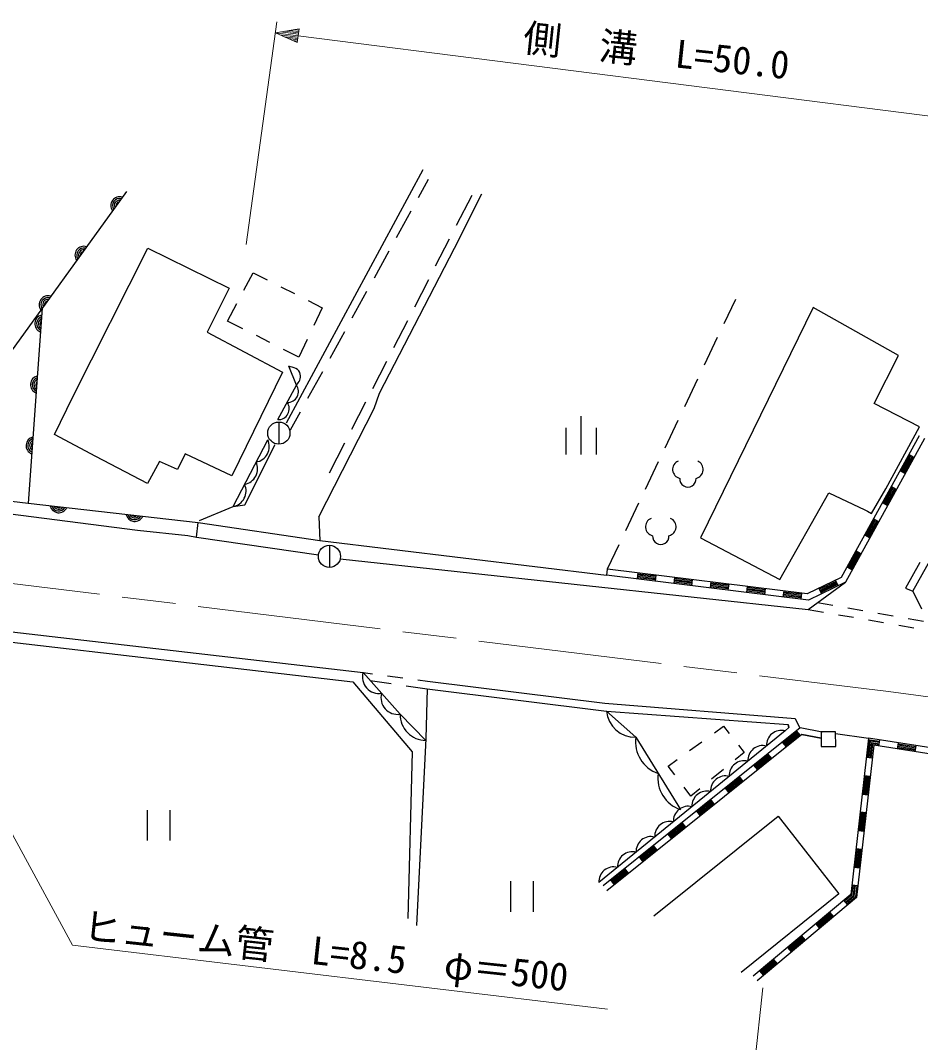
# Model space of a CAD drawing. Units: millimetres, scale not verified. Extents: x 40000 to 680000, y 20000 to 380000.
# Drawn here: x 98766 to 157626, y 265708 to 332576 of the extents above; entities that cross this region are included whole.
import ezdxf
from ezdxf.enums import TextEntityAlignment as Align

# ---------------------------------------------------------------- set-up
doc = ezdxf.new("R2010")
doc.units = ezdxf.units.MM
doc.header["$LTSCALE"] = 1000
doc.linetypes.add('CHAIN', pattern=[18.5, 12, -1.5, 3.5, -1.5])
for name, color, linetype, lineweight in [('M-BGD', 7, 'Continuous', 25), ('M-BMK', 2, 'CHAIN', 13), ('M-STR-HTXT', 7, 'Continuous', 13)]:
    doc.layers.add(name, color=color, linetype=linetype, lineweight=lineweight)
doc.styles.add('ＭＳ ゴシック', font='')
doc.styles.get('ＭＳ ゴシック').set_extended_font_data('MS Gothic')

msp = doc.modelspace()

# ---------------------------------------------------------------- linework, layer by layer
at = {"layer": 'M-BGD'}
for p, q in [((125085, 322797), (116140, 306234)), ((125437, 322169), (124780, 320976)), ((105691, 321381), (91657, 301954)), ((127153, 317684), (128931, 321240)), ((128277, 321128), (127266, 319159)), ((124298, 320100), (123333, 318347)), ((102201, 307962), (107087, 317684)), ((107087, 317684), (112421, 315059)), ((122243, 308201), (127153, 317684)), ((126810, 318269), (125896, 316490)), ((122851, 317471), (121887, 315719)), ((113379, 314936), (113978, 316075)), ((113978, 316075), (114904, 315606)), ((112421, 315059), (110982, 312180)), ((115796, 315154), (116688, 314702)), ((125439, 315601), (124525, 313821)), ((121405, 314843), (120441, 313091)), ((145519, 314320), (144763, 312728)), ((100177, 313752), (99260, 300992)), ((112314, 312912), (112914, 314051)), ((117580, 314250), (118505, 313781)), ((118505, 313781), (117948, 312614)), ((150606, 313789), (143240, 298718)), ((156194, 310656), (150606, 313789)), ((113301, 312409), (112314, 312912)), ((124069, 312932), (123155, 311153)), ((110982, 312180), (115893, 309556)), ((115083, 311501), (114192, 311955)), ((117518, 311711), (116961, 310544)), ((119959, 312215), (118994, 310462)), ((144334, 311825), (143476, 310018)), ((116961, 310544), (115974, 311047)), ((154585, 307524), (156194, 310656)), ((122698, 310263), (121785, 308484)), ((115893, 309556), (112591, 302782)), ((118512, 309586), (117548, 307834)), ((143047, 309115), (142189, 307308)), ((100991, 305492), (102201, 307962)), ((121328, 307594), (120414, 305815)), ((121904, 307185), (122243, 308201)), ((117066, 306958), (116409, 305764)), ((118275, 300109), (121904, 307185)), ((157549, 306000), (154585, 307524)), ((157125, 295247), (163729, 307100)), ((115663, 306300), (115663, 304852)), ((135442, 304183), (135442, 306683)), ((141760, 306405), (140902, 304598)), ((134442, 304183), (134442, 305933)), ((136442, 304183), (136442, 305933)), ((155347, 301936), (157549, 306000)), ((103701, 304052), (100991, 305492)), ((112671, 300771), (114940, 305140)), ((119957, 304926), (118946, 302957)), ((157533, 305411), (152433, 296130)), ((157883, 305219), (152722, 295825)), ((113442, 300883), (115421, 304840)), ((107064, 302274), (103701, 304052)), ((107849, 303714), (107064, 302274)), ((109035, 303206), (107849, 303714)), ((109543, 304222), (109035, 303206)), ((112591, 302782), (109543, 304222)), ((140473, 303695), (139615, 301888)), ((156929, 304146), (156351, 303094)), ((156999, 304107), (156421, 303056)), ((157069, 304069), (156491, 303017)), ((157139, 304030), (156561, 302979)), ((157209, 303992), (156859, 304184)), ((156281, 303133), (156631, 302940)), ((91585, 301963), (99260, 300992)), ((148415, 295996), (151622, 301682)), ((151622, 301682), (153987, 300557)), ((154416, 300327), (155347, 301936)), ((155773, 302042), (155195, 300991)), ((155843, 302004), (155265, 300952)), ((155913, 301965), (155335, 300914)), ((155983, 301927), (155405, 300875)), ((156053, 301888), (155703, 302081)), ((99260, 300992), (110396, 299725)), ((139186, 300985), (138328, 299178)), ((155125, 301029), (155475, 300837)), ((95149, 300666), (106410, 299226)), ((110482, 299852), (112671, 300771)), ((112671, 300771), (113442, 300883)), ((153987, 300557), (154157, 300477)), ((154157, 300477), (154416, 300327)), ((110278, 298782), (110396, 299725)), ((110396, 299725), (118348, 298549)), ((118275, 300109), (118348, 298549)), ((154617, 299939), (154039, 298887)), ((154687, 299901), (154109, 298849)), ((154757, 299862), (154180, 298810)), ((154828, 299823), (154250, 298772)), ((154898, 299785), (154547, 299978)), ((106410, 299226), (109712, 298888)), ((153969, 298926), (154320, 298733)), ((109712, 298888), (110278, 298782)), ((110278, 298782), (118257, 297616)), ((118348, 298549), (137100, 296288)), ((118974, 298239), (118974, 296790)), ((137899, 298275), (137143, 296683)), ((143240, 298718), (148415, 295996)), ((153461, 297836), (152884, 296784)), ((153532, 297797), (152954, 296745)), ((153602, 297759), (153024, 296707)), ((153672, 297720), (153094, 296668)), ((153742, 297682), (153391, 297874)), ((119680, 297349), (150274, 294046)), ((157572, 297121), (156637, 295442)), ((137143, 296683), (137100, 296288)), ((150289, 294656), (137100, 296288)), ((150221, 295068), (137149, 296685)), ((139149, 296437), (139100, 296040)), ((140321, 296131), (139130, 296278)), ((140330, 296211), (139139, 296358)), ((140291, 295893), (140340, 296290)), ((152813, 296822), (153164, 296630)), ((140301, 295972), (139110, 296120)), ((140311, 296052), (139120, 296199)), ((141531, 296143), (141482, 295746)), ((142683, 295678), (141492, 295825)), ((142693, 295757), (141502, 295904)), ((142702, 295836), (141512, 295984)), ((142712, 295916), (141521, 296063)), ((142673, 295598), (142722, 295995)), ((143913, 295848), (143864, 295451)), ((145074, 295462), (143884, 295610)), ((145084, 295542), (143893, 295689)), ((145094, 295621), (143903, 295769)), ((145055, 295304), (145104, 295701)), ((152433, 296130), (150221, 295068)), ((150274, 294046), (152722, 295825)), ((152722, 295825), (150289, 294656)), ((152098, 295881), (151016, 295361)), ((152133, 295808), (151051, 295289)), ((152167, 295736), (151086, 295217)), ((152202, 295664), (151120, 295145)), ((152237, 295592), (152063, 295953)), ((145065, 295383), (143874, 295530)), ((146295, 295553), (146246, 295156)), ((147446, 295088), (146256, 295236)), ((147456, 295168), (146265, 295315)), ((147466, 295247), (146275, 295395)), ((147476, 295327), (146285, 295474)), ((147437, 295009), (147486, 295406)), ((148677, 295259), (148628, 294862)), ((149828, 294794), (148637, 294941)), ((149838, 294873), (148647, 295020)), ((149848, 294953), (148657, 295100)), ((149858, 295032), (148667, 295179)), ((149819, 294714), (149868, 295111)), ((150982, 295433), (151155, 295072)), ((156637, 295442), (157125, 295247)), ((157125, 295247), (157686, 294083)), ((150890, 294494), (151887, 294320)), ((89054, 293635), (121168, 289921)), ((150274, 294046), (151271, 293872)), ((152256, 293700), (153241, 293528)), ((152872, 294148), (153857, 293976)), ((154842, 293804), (155827, 293632)), ((154226, 293356), (155211, 293184)), ((156196, 293012), (157193, 292838)), ((156812, 293460), (157809, 293286)), ((97200, 292016), (120491, 289317)), ((121168, 289921), (121787, 289836)), ((122777, 289700), (123768, 289564)), ((120491, 289317), (124382, 284731)), ((121639, 289392), (123011, 289192)), ((124000, 289047), (125372, 288846)), ((124759, 289428), (125377, 289344)), ((125377, 289344), (136970, 287905)), ((125372, 288846), (125279, 285606)), ((125372, 288846), (137080, 287388)), ((136970, 287905), (149427, 286915)), ((137080, 287388), (148979, 286511)), ((149427, 286915), (149733, 286282)), ((149760, 286299), (136861, 275955)), ((144145, 285974), (144737, 286399)), ((144737, 286399), (145105, 285937)), ((149020, 286327), (148769, 286099)), ((149020, 286327), (148979, 286511)), ((148979, 286511), (149020, 286327)), ((151199, 286011), (149760, 286299)), ((125279, 285606), (124667, 273372)), ((148769, 286099), (136590, 276175)), ((149865, 285870), (137111, 275643)), ((149865, 285870), (137111, 275643)), ((149572, 286045), (148635, 285294)), ((149622, 285983), (148686, 285232)), ((149672, 285920), (148736, 285170)), ((149722, 285858), (148786, 285107)), ((149772, 285795), (149522, 286107)), ((151121, 285618), (149865, 285870)), ((149865, 285870), (151121, 285618)), ((152067, 285933), (154225, 285617)), ((154218, 285612), (153065, 275398)), ((191928, 279759), (154218, 285612)), ((142521, 284807), (143333, 285390)), ((145728, 285155), (146096, 284694)), ((148585, 285357), (148836, 285045)), ((154569, 285153), (153445, 275194)), ((154288, 285520), (154155, 284339)), ((154234, 284330), (154358, 285428)), ((154288, 285520), (154958, 285416)), ((154428, 285337), (154314, 284321)), ((154946, 285337), (154358, 285428)), ((154393, 284312), (154498, 285245)), ((154428, 285337), (154934, 285258)), ((154922, 285179), (154498, 285245)), ((191867, 279363), (154569, 285153)), ((154909, 285100), (154971, 285495)), ((156157, 285311), (156095, 284916)), ((157293, 284811), (156107, 284995)), ((157306, 284890), (156120, 285074)), ((157318, 284969), (156132, 285153)), ((157330, 285048), (156144, 285232)), ((157281, 284732), (157342, 285127)), ((124382, 284731), (124093, 273818)), ((141118, 283798), (141709, 284223)), ((146096, 284694), (145512, 284215)), ((147699, 284544), (146763, 283793)), ((147749, 284481), (146813, 283731)), ((147799, 284419), (146863, 283668)), ((147849, 284356), (146913, 283606)), ((147899, 284294), (147649, 284606)), ((154473, 284303), (154075, 284348)), ((141561, 283214), (141118, 283798)), ((144739, 283581), (143965, 282947)), ((146713, 283855), (146963, 283543)), ((145827, 283042), (144891, 282292)), ((145877, 282980), (144941, 282229)), ((145927, 282917), (144991, 282167)), ((145977, 282855), (145041, 282104)), ((146027, 282793), (145777, 283105)), ((154020, 283147), (153886, 281954)), ((154338, 283111), (153941, 283156)), ((154100, 283138), (153965, 281945)), ((154179, 283129), (154045, 281936)), ((154259, 283120), (154124, 281927)), ((142608, 281834), (142165, 282418)), ((143192, 282313), (142608, 281834)), ((144841, 282354), (145091, 282042)), ((143954, 281541), (143018, 280790)), ((144155, 281291), (143904, 281603)), ((153806, 281963), (154204, 281918)), ((107056, 280920), (107056, 278920)), ((108556, 278920), (108556, 280920)), ((142968, 280853), (143218, 280541)), ((144004, 281479), (143068, 280728)), ((144055, 281416), (143118, 280665)), ((144105, 281354), (143168, 280603)), ((140192, 273996), (148320, 280515)), ((148320, 280515), (152285, 275447)), ((153751, 280762), (153616, 279569)), ((154069, 280726), (153671, 280771)), ((153830, 280753), (153696, 279560)), ((153910, 280744), (153775, 279551)), ((153989, 280735), (153855, 279542)), ((142082, 280040), (141146, 279289)), ((142132, 279977), (141196, 279227)), ((142182, 279915), (141246, 279164)), ((142232, 279852), (141296, 279102)), ((142282, 279790), (142032, 280102)), ((153537, 279578), (153934, 279533)), ((141096, 279351), (141346, 279039)), ((140210, 278538), (139273, 277788)), ((140260, 278476), (139323, 277725)), ((140310, 278413), (139374, 277663)), ((140360, 278351), (139424, 277600)), ((140410, 278289), (140160, 278601)), ((153482, 278377), (153347, 277184)), ((153800, 278341), (153402, 278386)), ((153561, 278368), (153427, 277175)), ((153641, 278359), (153506, 277167)), ((153720, 278350), (153586, 277158)), ((139223, 277850), (139474, 277538)), ((138337, 277037), (137401, 276286)), ((138387, 276974), (137451, 276224)), ((138437, 276912), (137501, 276161)), ((138487, 276850), (137551, 276099)), ((138537, 276787), (138287, 277099)), ((153268, 277193), (153665, 277149)), ((130807, 276266), (130807, 274266)), ((132307, 274266), (132307, 276266)), ((137351, 276349), (137601, 276037)), ((153531, 275956), (153133, 276001)), ((153141, 275358), (153213, 275992)), ((153292, 275983), (153217, 275317)), ((153293, 275276), (153372, 275974)), ((153451, 275965), (153369, 275235)), ((152285, 275447), (145892, 270288)), ((153065, 275398), (146690, 270062)), ((153445, 275194), (146947, 269755)), ((152867, 274711), (152610, 275017)), ((153141, 275358), (152661, 274956)), ((152713, 274895), (153217, 275317)), ((153293, 275276), (152764, 274833)), ((152815, 274772), (153369, 275235)), ((151741, 274186), (150821, 273416)), ((151947, 273940), (151690, 274247)), ((151793, 274124), (150872, 273354)), ((151844, 274063), (150924, 273293)), ((151895, 274002), (150975, 273232)), ((150770, 273477), (151026, 273170)), ((149901, 272645), (148981, 271875)), ((149952, 272584), (149032, 271814)), ((150004, 272523), (149083, 271752)), ((150055, 272461), (149135, 271691)), ((150106, 272400), (149850, 272707)), ((148929, 271936), (149186, 271630)), ((148061, 271105), (147140, 270335)), ((148112, 271043), (147192, 270273)), ((148163, 270982), (147243, 270212)), ((148215, 270921), (147294, 270150)), ((148266, 270859), (148009, 271166)), ((147089, 270396), (147346, 270089))]:
    msp.add_line(p, q, dxfattribs=at)
for points in [[(115600, 306459), (116819, 308717), (116309, 309956)], [(121168, 289921), (123597, 287193), (125272, 285474)], [(137080, 287388), (139001, 285686), (141924, 280949)]]:
    msp.add_lwpolyline(points, dxfattribs=at)
msp.add_lwpolyline([(151125, 285077), (152077, 285084), (152071, 286036), (151118, 286030)], close=True, dxfattribs=at)
for centre in [(115663, 305576), (118974, 297514)]:
    msp.add_circle(centre, 724, dxfattribs=at)
for centre, radius, start, end in [((105250, 320466), 578, 72.09915, 216.20864), ((105250, 320466), 462, 76.80603, 211.50177), ((105250, 320466), 347, 85.05205, 203.25575), ((105250, 320466), 231, 104.53206, 183.77573), ((102908, 317224), 578, 72.09915, 216.20864), ((102908, 317224), 462, 76.80603, 211.50177), ((102908, 317224), 347, 85.05205, 203.25575), ((102908, 317224), 231, 104.53206, 183.77573), ((100565, 313981), 578, 72.09915, 216.20864), ((100565, 313981), 462, 76.80603, 211.50177), ((100565, 313981), 347, 85.05205, 203.25575), ((100565, 313981), 231, 104.53206, 183.77573), ((100283, 312742), 578, 103.83652, 247.94602), ((100283, 312742), 462, 108.5434, 243.23914), ((100283, 312742), 347, 116.78942, 234.99312), ((100283, 312742), 231, 136.26943, 215.5131), ((99997, 308753), 578, 103.83652, 247.94602), ((99997, 308753), 462, 108.5434, 243.23914), ((99997, 308753), 347, 116.78942, 234.99312), ((99997, 308753), 231, 136.26943, 215.5131), ((116237, 308302), 715, 267.75747, 35.52014), ((115628, 307173), 715, 267.75747, 35.52014), ((99710, 304763), 578, 103.83652, 247.94602), ((99710, 304763), 462, 108.5434, 243.23914), ((99710, 304763), 347, 116.78942, 234.99312), ((99710, 304763), 231, 136.26943, 215.5131), ((113993, 304707), 1041, 280.5651, 24.52881), ((113236, 303251), 1041, 280.5651, 24.52881), ((142011, 303204), 599, 113.44836, 257.2818), ((142814, 303204), 599, 282.7182, 66.55164), ((142412, 302587), 534, 176.52859, 3.47141), ((112480, 301795), 1041, 280.5651, 24.52881), ((101268, 300943), 578, 191.45776, 335.56725), ((101268, 300943), 462, 196.16463, 330.86037), ((101268, 300943), 347, 204.41065, 322.61436), ((101268, 300943), 231, 223.89067, 303.13434), ((106236, 300378), 578, 191.45776, 335.56725), ((106236, 300378), 462, 196.16463, 330.86037), ((106236, 300378), 347, 204.41065, 322.61436), ((106236, 300378), 231, 223.89067, 303.13434), ((140238, 299451), 599, 113.44836, 257.2818), ((141041, 299451), 599, 282.7182, 66.55164), ((140640, 298834), 534, 176.52859, 3.47141), ((122211, 289627), 1084, 164.26154, 279.08365), ((123425, 288263), 1084, 164.26154, 279.08365), ((125287, 287165), 1690, 179.03709, 269.50207), ((138967, 287582), 1897, 185.8809, 271.02477), ((141167, 285387), 2186, 172.14838, 251.20815), ((148521, 285159), 971, 75.20019, 183.14589), ((147303, 284167), 971, 75.20019, 183.14589), ((146085, 283175), 971, 75.20019, 183.14589), ((142628, 283019), 2186, 172.14838, 251.20815), ((144867, 282182), 971, 75.20019, 183.14589), ((143649, 281190), 971, 75.20019, 183.14589), ((142431, 280198), 971, 75.20019, 183.14589), ((141213, 279205), 971, 75.20019, 183.14589), ((139995, 278213), 971, 75.20019, 183.14589), ((138777, 277221), 971, 75.20019, 183.14589), ((137559, 276228), 971, 75.20019, 183.14589)]:
    msp.add_arc(centre, radius, start, end, dxfattribs=at)
msp.add_open_spline([(116819, 308717), (116979, 308921), (117131, 309145), (117068, 309435), (116991, 309786), (116612, 309872), (116309, 309956)], degree=3, knots=[0, 0, 0, 0, 1, 1, 1, 2, 2, 2, 2], dxfattribs=at)
at = {"layer": 'M-BMK'}
msp.add_lwpolyline([(73662, 298770), (155535, 288665), (171391, 286586)], dxfattribs=at)
at = {"layer": 'M-STR-HTXT'}
for p, q in [((113522, 317923), (115537, 332479)), ((115438, 331769), (116983, 332025)), ((115438, 331769), (116869, 331132)), ((115438, 331769), (116926, 331579)), ((116938, 331668), (115747, 331820)), ((116056, 331871), (116949, 331757)), ((116960, 331847), (116365, 331923)), ((116674, 331974), (116972, 331936)), ((116869, 331132), (116983, 332025)), ((116915, 331490), (115725, 331641)), ((116011, 331514), (116904, 331400)), ((116892, 331311), (116297, 331387)), ((116583, 331260), (116881, 331222)), ((116926, 331579), (160832, 325982)), ((147315, 269286), (145698, 254546))]:
    msp.add_line(p, q, dxfattribs=at)
msp.add_lwpolyline([(88843, 296609), (102177, 272079), (137158, 267891)], dxfattribs=at)

# ---------------------------------------------------------------- texts
at = {"layer": 'M-STR-HTXT', "style": 'ＭＳ ゴシック'}
for s, rotation, p in [('側\u3000溝\u3000L=50.0', 353.985, (140198, 329098)), ('ヒューム管\u3000L=8.5\u3000φ＝500', 353.889, (118580, 270210))]:
    msp.add_text(s, height=1833, rotation=rotation, dxfattribs=at).set_placement(p, align=Align.BOTTOM_CENTER)

doc.saveas('drawing.dxf')
